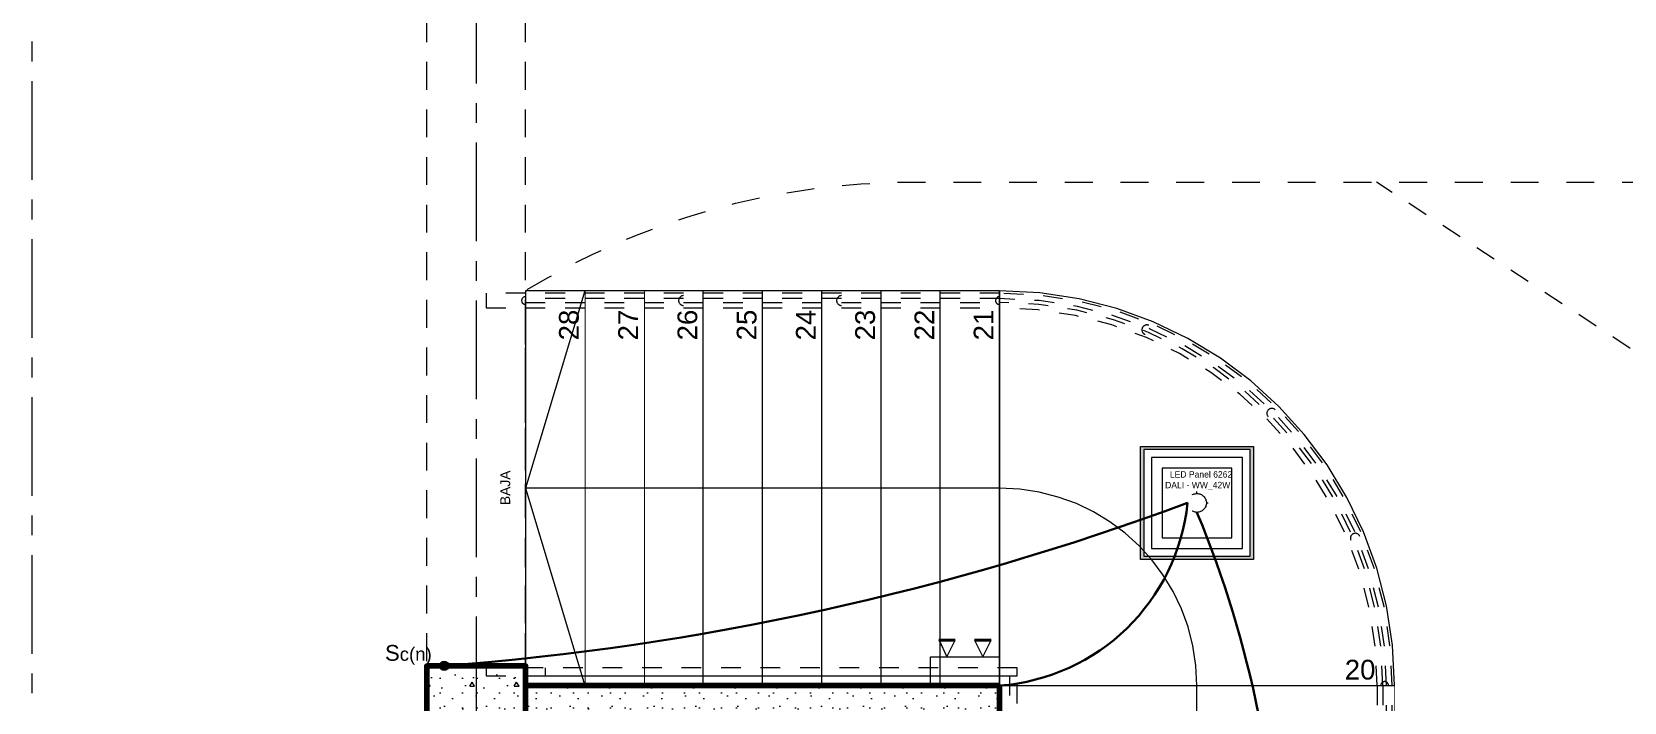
# Model space of a CAD drawing. Header units: inches. Extents: x -38 to 5698, y -33 to 92.
# Drawn here: x 21.07 to 29.13, y 24.67 to 28.06 of the extents above; entities that cross this region are included whole.
import ezdxf
from ezdxf.lldxf.tags import DXFTag

# ---------------------------------------------------------------- set-up
doc = ezdxf.new("R2010")
doc.units = ezdxf.units.IN
doc.header["$MEASUREMENT"] = 0
doc.set_wipeout_variables(frame=1)
for name, pattern in [('ACAD_ISO04W100', [30, 24, -3, 0, -3]), ('CONTINUA', [0]), ('DASHED', [0.75, 0.5, -0.25]), ('Hidden Line', [0.195611, 0.141111, -0.0545]), ('Oculto', [0.15875, 0.105833, -0.052917]), ('Punto & Raya', [0.65, 0.5, -0.075, 0, -0.075]), ('Raya Pequeña', [0.141111, 0.070556, -0.070556]), ('Rayas', [0.282222, 0.141111, -0.141111]), ('Wipeout_Contour', [1, 0, -1])]:
    doc.linetypes.add(name, pattern=pattern)
for name, color, linetype, lineweight in [('00 IE CKTO TOMAS', 111, 'Rayas', 18), ('00_IE_Luminarias', 6, 'Continuous', 30), ('ALUMBRADO_PVC', 6, 'PVC1', 30), ('Cable Alumbrado', 150, 'Continuous', 30), ('Luminaria', 9, 'Continuous', 9), ('Luminarias', 5, 'Continuous', 20), ('pulsador', 4, 'Continuous', 40), ('Simb_Alumbrado', 140, 'CONTINUA', 30)]:
    doc.layers.add(name, color=color, linetype=linetype, lineweight=lineweight)
for name, color, linetype in [('02 _ ARQ _ ALB _ Ejes Generales', 7, 'Continuous'), ('02 _ ARQ _ ZON _ Espacio.3D', 7, 'Continuous'), ('08 _ STR _ EXT _ 06 Columnas', 7, 'Continuous'), ('08 _ STR _ EXT _ 07 Losa Aligerada', 7, 'Continuous'), ('08 _ STR _ EXT _ 09 Vigas', 7, 'Continuous'), ('08 _ STR _ EXT _ 11 Escaleras', 7, 'Continuous'), ('08 _ STR _ EXT _ 12 Ascensor', 7, 'Continuous'), ('Dibujo 2D - General', 7, 'Continuous'), ('Interior - Escaleras & Barandillas', 7, 'Continuous'), ('Marcador - Secciones', 251, 'Continuous')]:
    doc.layers.add(name, color=color, linetype=linetype)
doc.styles.add('Annotative', font='arial.ttf')
doc.styles.add('Estilo_Generado_3', font='arial.ttf')
doc.styles.add('{18b73a54-fa43-428c-adcb-c1c7bbdf2c84}', font='Simplex.shx')
tags = doc.linetypes.add('PVC1', pattern='A,1,-0.19772,["PVC",{18b73a54-fa43-428c-adcb-c1c7bbdf2c84},S=0.13,R=0,X=0,Y=-0.061851],-0.507647', length=1.705367).pattern_tags.tags
tags[6] = DXFTag(74, 10)
pattern_1 = [(0, (0, 0), (0, 0.3897114), [0.024375, -0.200625]), (0, (0.1125, 0.19486), (0, 0.3897114), [0.024375, -0.200625]), (60, (0, 0), (-0.3375, 0.1948557), [0.024375, -0.200625]), (60, (0.225, 0), (-0.3375, 0.1948557), [0.024375, -0.200625]), (120, (0.02437, 0), (0.3375, 0.1948557), [0.024375, -0.200625]), (120, (0.24938, 0), (0.3375, 0.1948557), [0.024375, -0.200625]), (0, (0, 0.0375), (0, 0.075), [0, -0.075, 0, -0.1125]), (45, (0.0375, 0.0375), (-0.05303301, 0.05303301), [0, -0.05625, 0, -0.09375])]

# ---------------------------------------------------------------- blocks, each defined once
blk = doc.blocks.new('*U268')
at = {"layer": 'Luminarias', "linetype": 'DASHED', "lineweight": 0, "ltscale": 0.05}
blk.add_lwpolyline([(0, -0.005), (0, 0.005)], dxfattribs=at)
blk = doc.blocks.new('*U269')
at = {"color": 0, "linetype": 'ByBlock', "lineweight": -2, "transparency": 16777216}
for p, rotation in [((-0.055, 0), 90), ((0.055, 0), 270), ((0, -0.055), 180)]:
    blk.add_blockref('*U268', p, dxfattribs=dict(at, rotation=rotation))
blk.add_blockref('*U268', (0, 0.055), dxfattribs=at)
blk = doc.blocks.new('PANEL CUADRAD 60X60 AD')
at = {"layer": 'Luminarias'}
h = blk.add_hatch(dxfattribs=at)
h.set_pattern_fill('DOTS', color=6, scale=0.0015)
h.set_pattern_definition([(0, (-2127.458864, -786.8599919), (0.001190625, 0.00238125), [0, -0.00238125])])
h.paths.add_polyline_path([(-0.3, 0.3), (-0.3, -0.3), (0.3, -0.3), (0.3, 0.3)])
h.paths.add_polyline_path([(0.283, 0.283), (0.283, -0.283), (-0.283, -0.283), (-0.283, 0.283)], flags=16)
h.paths.add_polyline_path([(0.2415, 0.2415), (0.2415, -0.2415), (-0.2415, -0.2415), (-0.2415, 0.2415)], flags=0)
h.paths.add_polyline_path([(0.1851, 0.1851), (0.1851, -0.1851), (-0.1851, -0.1851), (-0.1851, 0.1851)], flags=0)
h.paths.add_polyline_path([(0.05, 0, -1), (-0.05, 0, -1)], flags=0)
h.paths.add_polyline_path([(-0.1815, 0.0591), (0.2115, 0.0591), (0.2115, 0.1859), (-0.1815, 0.1859)], flags=8)
at = {"layer": 'Luminarias', "color": 6, "lineweight": 0}
for points in [[(-0.3, 0.3), (0.3, 0.3), (0.3, -0.3), (-0.3, -0.3)], [(-0.283, -0.283), (0.283, -0.283), (0.283, 0.283), (-0.283, 0.283)], [(-0.2415, -0.2415), (0.2415, -0.2415), (0.2415, 0.2415), (-0.2415, 0.2415)], [(-0.1851, -0.1851), (0.1851, -0.1851), (0.1851, 0.1851), (-0.1851, 0.1851)]]:
    blk.add_lwpolyline(points, close=True, dxfattribs=at)
at = {"layer": 'Luminarias', "color": 6}
blk.add_lwpolyline([(-0.3, 0.3), (0.3, 0.3), (0.3, -0.3), (-0.3, -0.3)], close=True, dxfattribs=at)
at = {"layer": 'Luminarias', "color": 6, "linetype": 'DASHED', "lineweight": 0, "ltscale": 0.01}
blk.add_circle((0, 0), 0.05, dxfattribs=at)
at = {"color": 6}
blk.add_blockref('*U269', (0, 0), dxfattribs=at)
at = {"layer": 'Luminarias', "color": 6, "insert": (-0.1693, 0.1686), "char_height": 0.034, "width": 0.456812, "attachment_point": 1}
blk.add_mtext('  LED Panel 6262 DALI - WW_42W {\\Ftxt|c0;\\C4;\\P} ', dxfattribs=at)
blk = doc.blocks.new('ii3t')
at = {"layer": 'Simb_Alumbrado', "lineweight": 5}
h = blk.add_hatch(color=3, dxfattribs=at)
edge = h.paths.add_edge_path()
edge.add_arc((0, 0), 0.0164, 0, 360)
blk.add_circle((0, 0), 0.0164, dxfattribs=at)
blk = doc.blocks.new('luz de emergencia')
at = {"color": 5, "lineweight": 40}
for p, q in [((164.1493, 48.9365, -0.0001), (164.2333, 48.9365, -0.0001)), ((164.3313, 48.9365, -0.0001), (164.4153, 48.9365, -0.0001))]:
    blk.add_line(p, q, dxfattribs=at)
at = {"layer": '00_IE_Luminarias', "color": 5, "linetype": 'Continuous', "lineweight": 13}
for p, q in [((164.1913, 49.0205, -0.0001), (164.1493, 48.9365, -0.0001)), ((164.2333, 48.9365, -0.0001), (164.1913, 49.0205, -0.0001)), ((164.3733, 49.0205, -0.0001), (164.3313, 48.9365, -0.0001)), ((164.4153, 48.9365, -0.0001), (164.3733, 49.0205, -0.0001))]:
    blk.add_line(p, q, dxfattribs=at)
at = {"layer": '00_IE_Luminarias', "color": 5, "linetype": 'Continuous', "lineweight": 13, "elevation": -0.0001}
blk.add_lwpolyline([(164.4573, 49.0205), (164.1073, 49.0205), (164.1073, 49.1666), (164.4573, 49.1665)], close=True, dxfattribs=at)

msp = doc.modelspace()

# ---------------------------------------------------------------- linework, layer by layer
at = {"layer": '02 _ ARQ _ ALB _ Ejes Generales', "color": 251, "linetype": 'Punto & Raya', "lineweight": 13}
msp.add_line((23.32, 45.9), (23.32, 2.05), dxfattribs=at)
at = {"layer": '02 _ ARQ _ ZON _ Espacio.3D', "color": 254, "linetype": 'Continuous', "lineweight": 0, "flags": 128}
msp.add_lwpolyline([(23.57, 22.25), (23.07, 22.25), (23.07, 22.7), (23.57, 22.7), (23.57, 24.4), (23.07, 24.4), (23.07, 24.85), (23.57, 24.85), (23.57, 24.75), (25.97, 24.75), (25.97, 22.35), (23.57, 22.35)], close=True, dxfattribs=at)
at = {"layer": '08 _ STR _ EXT _ 07 Losa Aligerada', "color": 254, "linetype": 'Rayas', "lineweight": 18, "flags": 128}
msp.add_lwpolyline([(25.5251, 19.8, -0.137981), (23.57, 20.35), (23.57, 22.3499), (23.57, 24.7499), (23.57, 26.75, -0.137981), (25.5251, 27.3), (39.32, 27.3, -1), (39.32, 19.8)], format="xyb", close=True, dxfattribs=at)
at = {"layer": '08 _ STR _ EXT _ 09 Vigas', "color": 251, "linetype": 'Hidden Line', "lineweight": 13}
msp.add_line((23.07, 17.4), (23.07, 29.7), dxfattribs=at)
at = {"layer": '08 _ STR _ EXT _ 11 Escaleras', "color": 161, "linetype": 'ACAD_ISO04W100', "lineweight": 13}
for p, q in [((25.97, 24.75), (25.97, 22.35)), ((27.97, 22.35), (27.97, 24.75))]:
    msp.add_line(p, q, dxfattribs=at)
at = {"layer": 'Interior - Escaleras & Barandillas', "color": 161, "linetype": 'Raya Pequeña', "lineweight": 13}
for p, q in [((23.37, 26.7375), (23.37, 26.6625)), ((23.37, 24.84), (23.37, 24.8)), ((26.06, 24.8), (26.06, 24.84))]:
    msp.add_line(p, q, dxfattribs=at)
at = {"layer": 'Interior - Escaleras & Barandillas', "color": 161, "linetype": 'Raya Pequeña', "lineweight": 13, "flags": 128}
for points in [[(26.7258, 26.5747, 1), (26.7066, 26.5285, 1)], [(27.3665, 26.1465, 1), (27.3312, 26.1112, 1)], [(27.7946, 25.5058, 1), (27.7484, 25.4867, 1)]]:
    msp.add_lwpolyline(points, format="xyb", dxfattribs=at)
at = {"layer": 'Marcador - Secciones', "color": 251, "linetype": 'Punto & Raya', "lineweight": 13}
msp.add_line((21.07, 46.2111), (21.07, 0.8878), dxfattribs=at)

# ---------------------------------------------------------------- block references
at = {"layer": 'Cable Alumbrado', "lineweight": 0, "xscale": 1.404578189384958, "yscale": 1.404578189384958, "zscale": 1.404578189384958}
msp.add_blockref('ii3t', (23.158, 24.85), dxfattribs=at)
at = {"layer": 'Luminaria', "xscale": 0.9538673662839494, "yscale": 0.9538673662839494, "zscale": 0.9538673662839494}
msp.add_blockref('PANEL CUADRAD 60X60 AD', (26.97, 25.675), dxfattribs=at)

# ---------------------------------------------------------------- texts
at = {"layer": '00 IE CKTO TOMAS', "insert": (22.8582, 24.8553), "char_height": 0.08, "width": 0.768045, "attachment_point": 7, "style": 'Annotative'}
msp.add_mtext('S{\\H0.84375x;c(n)}', dxfattribs=at)
at = {"layer": '08 _ STR _ EXT _ 11 Escaleras', "color": 161, "lineweight": 13, "insert": (23.4675, 25.6643), "char_height": 0.05, "attachment_point": 4, "rotation": 90, "style": 'Estilo_Generado_3'}
msp.add_mtext('\\A1;{\\pql;\\fArial|b0|i0|c0|p34;BAJA}', dxfattribs=at)

# ---------------------------------------------------------------- next in the draw order: wipeouts: each hides what was drawn before it
at = {"color": 254, "linetype": 'Wipeout_Contour', "lineweight": 0, "ltscale": 146.023772}
msp.add_wipeout([(27.97, 24.75), (25.97, 24.75), (25.97, 24.45), (27.97, 24.45)], dxfattribs=at).dxf.layer = '08 _ STR _ EXT _ 11 Escaleras'

# ---------------------------------------------------------------- next in the draw order: linework, layer by layer
at = {"layer": '08 _ STR _ EXT _ 11 Escaleras', "color": 161, "linetype": 'ACAD_ISO04W100', "lineweight": 13}
for p, q in [((25.97, 26.75), (25.97, 24.75)), ((26.97, 22.35), (26.97, 24.75))]:
    msp.add_line(p, q, dxfattribs=at)
msp.add_arc((25.97, 24.75), 2, 0, 90, dxfattribs=at)
at = {"layer": 'ALUMBRADO_PVC', "linetype": 'PVC1', "ltscale": 0.4}
msp.add_arc((21.9805, 23.55), 5.4046, 337.39619, 22.60411, dxfattribs=at)
at = {"layer": 'Dibujo 2D - General', "color": 252, "linetype": 'Oculto', "lineweight": 13}
msp.add_line((39.32, 19.8), (27.8788, 27.3), dxfattribs=at)
at = {"layer": 'Interior - Escaleras & Barandillas', "color": 161, "linetype": 'Raya Pequeña', "lineweight": 13}
for p, q in [((26.06, 22.26), (26.06, 24.84)), ((27.8825, 24.75), (27.8825, 22.35)), ((27.9102, 24.75), (27.9102, 22.35)), ((27.9297, 22.35), (27.9297, 24.75)), ((27.9575, 22.35), (27.9575, 24.75))]:
    msp.add_line(p, q, dxfattribs=at)
at = {"layer": 'Interior - Escaleras & Barandillas', "color": 161, "linetype": 'Raya Pequeña', "lineweight": 13, "flags": 128}
msp.add_lwpolyline([(26.02, 24.8), (26.02, 22.26)], dxfattribs=at)
msp.add_lwpolyline([(27.94, 24.75, 1), (27.9, 24.75, 1)], format="xyb", dxfattribs=at)

# ---------------------------------------------------------------- next in the draw order: texts
at = {"layer": '08 _ STR _ EXT _ 11 Escaleras', "color": 7, "lineweight": 13, "insert": (27.7182, 24.8299), "char_height": 0.1, "attachment_point": 4, "style": 'Estilo_Generado_3'}
msp.add_mtext('\\A1;{\\pql;\\fArial|b0|i0|c0|p34;20}', dxfattribs=at)

# ---------------------------------------------------------------- next in the draw order: wipeouts: each hides what was drawn before it
at = {"color": 254, "linetype": 'Wipeout_Contour', "lineweight": 0, "ltscale": 145.872367}
msp.add_wipeout([(25.67, 26.75), (25.67, 24.75), (25.97, 24.75), (25.97, 26.75)], dxfattribs=at).dxf.layer = '08 _ STR _ EXT _ 11 Escaleras'

# ---------------------------------------------------------------- next in the draw order: hatches: boundary and pattern name
at = {"layer": '08 _ STR _ EXT _ 12 Ascensor', "linetype": 'Continuous', "lineweight": 9}
h = msp.add_hatch(dxfattribs=at)
h.set_pattern_fill('HORMIGÓN_EN_MASA_0002', style=0, pattern_type=2)
h.set_pattern_definition(pattern_1)
h.paths.add_polyline_path([(25.72, 24.5), (25.97, 24.75), (25.72, 24.75)])
h = msp.add_hatch(dxfattribs=at)
h.set_pattern_fill('HORMIGÓN_EN_MASA_0002', style=0, pattern_type=2)
h.set_pattern_definition(pattern_1)
h.paths.add_polyline_path([(25.72, 24.5), (25.97, 24.5), (25.97, 24.75)])

# ---------------------------------------------------------------- next in the draw order: linework, layer by layer
at = {"layer": '08 _ STR _ EXT _ 11 Escaleras', "color": 161, "linetype": 'ACAD_ISO04W100', "lineweight": 13}
for p, q in [((25.97, 26.75), (25.67, 26.75)), ((25.97, 24.75), (25.97, 26.75)), ((25.67, 24.75), (27.97, 24.75))]:
    msp.add_line(p, q, dxfattribs=at)
msp.add_arc((25.97, 24.75), 1, 0, 90, dxfattribs=at)
at = {"layer": '08 _ STR _ EXT _ 12 Ascensor', "color": 7, "linetype": 'Continuous', "lineweight": 80, "flags": 128}
msp.add_lwpolyline([(25.97, 22.35), (25.97, 24.75)], dxfattribs=at)
at = {"layer": 'ALUMBRADO_PVC', "linetype": 'PVC1', "ltscale": 0.4}
msp.add_arc((25.8935, 25.7814), 1.0342, 274.239, 354.09296, dxfattribs=at)
at = {"layer": 'Interior - Escaleras & Barandillas', "color": 161, "linetype": 'Raya Pequeña', "lineweight": 13, "flags": 128}
msp.add_lwpolyline([(25.97, 26.72, 1), (25.97, 26.68, 1)], format="xyb", dxfattribs=at)
at = {"layer": 'Interior - Escaleras & Barandillas', "color": 161, "linetype": 'Raya Pequeña', "lineweight": 13}
for radius in [1.9875, 1.9598, 1.9403, 1.9125]:
    msp.add_arc((25.97, 24.75), radius, 0, 90, dxfattribs=at)

# ---------------------------------------------------------------- next in the draw order: texts
at = {"layer": '08 _ STR _ EXT _ 11 Escaleras', "color": 7, "lineweight": 13, "insert": (25.8893, 26.4982), "char_height": 0.1, "attachment_point": 4, "rotation": 90, "style": 'Estilo_Generado_3'}
msp.add_mtext('\\A1;{\\pql;\\fArial|b0|i0|c0|p34;21}', dxfattribs=at)

# ---------------------------------------------------------------- next in the draw order: wipeouts: each hides what was drawn before it
at = {"color": 254, "linetype": 'Wipeout_Contour', "lineweight": 0, "ltscale": 145.02491}
msp.add_wipeout([(25.67, 26.75), (25.37, 26.75), (25.37, 24.75), (25.67, 24.75)], dxfattribs=at).dxf.layer = '08 _ STR _ EXT _ 11 Escaleras'

# ---------------------------------------------------------------- next in the draw order: linework, layer by layer
at = {"layer": '08 _ STR _ EXT _ 11 Escaleras', "color": 161, "linetype": 'ACAD_ISO04W100', "lineweight": 13}
msp.add_line((25.67, 24.75), (25.67, 26.75), dxfattribs=at)

# ---------------------------------------------------------------- next in the draw order: block references
at = {"layer": 'pulsador', "color": 4, "lineweight": 40, "rotation": 180}
msp.add_blockref('luz de emergencia', (190.0773, 73.9166, 0.0001), dxfattribs=at)

# ---------------------------------------------------------------- next in the draw order: texts
at = {"layer": '08 _ STR _ EXT _ 11 Escaleras', "color": 7, "lineweight": 13, "insert": (25.5893, 26.4982), "char_height": 0.1, "attachment_point": 4, "rotation": 90, "style": 'Estilo_Generado_3'}
msp.add_mtext('\\A1;{\\pql;\\fArial|b0|i0|c0|p34;22}', dxfattribs=at)

# ---------------------------------------------------------------- next in the draw order: wipeouts: each hides what was drawn before it
at = {"color": 254, "linetype": 'Wipeout_Contour', "lineweight": 0, "ltscale": 144.18246}
msp.add_wipeout([(25.07, 26.75), (25.07, 24.75), (25.37, 24.75), (25.37, 26.75)], dxfattribs=at).dxf.layer = '08 _ STR _ EXT _ 11 Escaleras'

# ---------------------------------------------------------------- next in the draw order: linework, layer by layer
at = {"layer": '08 _ STR _ EXT _ 11 Escaleras', "color": 161, "linetype": 'ACAD_ISO04W100', "lineweight": 13}
msp.add_line((25.37, 24.75), (25.37, 26.75), dxfattribs=at)
at = {"layer": 'Interior - Escaleras & Barandillas', "color": 161, "linetype": 'Raya Pequeña', "lineweight": 13, "flags": 128}
msp.add_lwpolyline([(25.17, 26.725, 1), (25.17, 26.675, 1)], format="xyb", dxfattribs=at)

# ---------------------------------------------------------------- next in the draw order: texts
at = {"layer": '08 _ STR _ EXT _ 11 Escaleras', "color": 7, "lineweight": 13, "insert": (25.2901, 26.4982), "char_height": 0.1, "attachment_point": 4, "rotation": 90, "style": 'Estilo_Generado_3'}
msp.add_mtext('\\A1;{\\pql;\\fArial|b0|i0|c0|p34;23}', dxfattribs=at)

# ---------------------------------------------------------------- next in the draw order: wipeouts: each hides what was drawn before it
at = {"color": 254, "linetype": 'Wipeout_Contour', "lineweight": 0, "ltscale": 143.345106}
msp.add_wipeout([(24.77, 26.75), (24.77, 24.75), (25.07, 24.75), (25.07, 26.75)], dxfattribs=at).dxf.layer = '08 _ STR _ EXT _ 11 Escaleras'

# ---------------------------------------------------------------- next in the draw order: linework, layer by layer
at = {"layer": '08 _ STR _ EXT _ 11 Escaleras', "color": 161, "linetype": 'ACAD_ISO04W100', "lineweight": 13}
msp.add_line((25.07, 24.75), (25.07, 26.75), dxfattribs=at)

# ---------------------------------------------------------------- next in the draw order: texts
at = {"layer": '08 _ STR _ EXT _ 11 Escaleras', "color": 7, "lineweight": 13, "insert": (24.9893, 26.4982), "char_height": 0.1, "attachment_point": 4, "rotation": 90, "style": 'Estilo_Generado_3'}
msp.add_mtext('\\A1;{\\pql;\\fArial|b0|i0|c0|p34;24}', dxfattribs=at)

# ---------------------------------------------------------------- next in the draw order: wipeouts: each hides what was drawn before it
at = {"color": 254, "linetype": 'Wipeout_Contour', "lineweight": 0, "ltscale": 142.512937}
msp.add_wipeout([(24.47, 26.75), (24.47, 24.75), (24.77, 24.75), (24.77, 26.75)], dxfattribs=at).dxf.layer = '08 _ STR _ EXT _ 11 Escaleras'

# ---------------------------------------------------------------- next in the draw order: linework, layer by layer
at = {"layer": '08 _ STR _ EXT _ 11 Escaleras', "color": 161, "linetype": 'ACAD_ISO04W100', "lineweight": 13}
msp.add_line((24.77, 24.75), (24.77, 26.75), dxfattribs=at)

# ---------------------------------------------------------------- next in the draw order: texts
at = {"layer": '08 _ STR _ EXT _ 11 Escaleras', "color": 7, "lineweight": 13, "insert": (24.6901, 26.4982), "char_height": 0.1, "attachment_point": 4, "rotation": 90, "style": 'Estilo_Generado_3'}
msp.add_mtext('\\A1;{\\pql;\\fArial|b0|i0|c0|p34;25}', dxfattribs=at)

# ---------------------------------------------------------------- next in the draw order: wipeouts: each hides what was drawn before it
at = {"color": 254, "linetype": 'Wipeout_Contour', "lineweight": 0, "ltscale": 141.686045}
msp.add_wipeout([(24.17, 26.75), (24.17, 24.75), (24.47, 24.75), (24.47, 26.75)], dxfattribs=at).dxf.layer = '08 _ STR _ EXT _ 11 Escaleras'

# ---------------------------------------------------------------- next in the draw order: linework, layer by layer
at = {"layer": '08 _ STR _ EXT _ 11 Escaleras', "color": 161, "linetype": 'ACAD_ISO04W100', "lineweight": 13}
for p, q in [((24.17, 26.75), (24.17, 24.75)), ((24.47, 24.75), (24.47, 26.75))]:
    msp.add_line(p, q, dxfattribs=at)
at = {"layer": 'Interior - Escaleras & Barandillas', "color": 161, "linetype": 'Raya Pequeña', "lineweight": 13, "flags": 128}
msp.add_lwpolyline([(24.37, 26.725, 1), (24.37, 26.675, 1)], format="xyb", dxfattribs=at)

# ---------------------------------------------------------------- next in the draw order: texts
at = {"layer": '08 _ STR _ EXT _ 11 Escaleras', "color": 7, "lineweight": 13, "insert": (24.3901, 26.4982), "char_height": 0.1, "attachment_point": 4, "rotation": 90, "style": 'Estilo_Generado_3'}
msp.add_mtext('\\A1;{\\pql;\\fArial|b0|i0|c0|p34;26}', dxfattribs=at)

# ---------------------------------------------------------------- next in the draw order: wipeouts: each hides what was drawn before it
at = {"color": 254, "linetype": 'Wipeout_Contour', "lineweight": 0, "ltscale": 140.864524}
msp.add_wipeout([(23.87, 26.75), (23.87, 24.75), (24.17, 24.75), (24.17, 26.75)], dxfattribs=at).dxf.layer = '08 _ STR _ EXT _ 11 Escaleras'

# ---------------------------------------------------------------- next in the draw order: linework, layer by layer
at = {"layer": '08 _ STR _ EXT _ 11 Escaleras', "color": 161, "linetype": 'ACAD_ISO04W100', "lineweight": 13}
msp.add_line((23.87, 26.75), (23.87, 24.75), dxfattribs=at)

# ---------------------------------------------------------------- next in the draw order: texts
at = {"layer": '08 _ STR _ EXT _ 11 Escaleras', "color": 7, "lineweight": 13, "insert": (24.0893, 26.4982), "char_height": 0.1, "attachment_point": 4, "rotation": 90, "style": 'Estilo_Generado_3'}
msp.add_mtext('\\A1;{\\pql;\\fArial|b0|i0|c0|p34;27}', dxfattribs=at)

# ---------------------------------------------------------------- next in the draw order: wipeouts: each hides what was drawn before it
at = {"color": 254, "linetype": 'Wipeout_Contour', "lineweight": 0, "ltscale": 140.048468}
msp.add_wipeout([(23.57, 26.75), (23.57, 24.75), (23.87, 24.75), (23.87, 26.75)], dxfattribs=at).dxf.layer = '08 _ STR _ EXT _ 11 Escaleras'

# ---------------------------------------------------------------- next in the draw order: hatches: boundary and pattern name
at = {"layer": '08 _ STR _ EXT _ 06 Columnas', "linetype": 'Continuous', "lineweight": 9}
h = msp.add_hatch(dxfattribs=at)
h.set_pattern_fill('HORMIGÓN_EN_MASA_0002', style=0, pattern_type=2)
h.set_pattern_definition(pattern_1)
h.paths.add_polyline_path([(23.07, 24.4), (23.57, 24.4), (23.57, 24.85), (23.07, 24.85)])
at = {"layer": '08 _ STR _ EXT _ 12 Ascensor', "linetype": 'Continuous', "lineweight": 9}
h = msp.add_hatch(dxfattribs=at)
h.set_pattern_fill('HORMIGÓN_EN_MASA_0002', style=0, pattern_type=2)
h.set_pattern_definition(pattern_1)
h.paths.add_polyline_path([(25.72, 24.75), (23.57, 24.75), (23.57, 24.5), (25.72, 24.5)])

# ---------------------------------------------------------------- next in the draw order: linework, layer by layer
at = {"layer": '08 _ STR _ EXT _ 06 Columnas', "color": 7, "linetype": 'Continuous', "lineweight": 80, "flags": 128}
msp.add_lwpolyline([(23.07, 24.4), (23.57, 24.4), (23.57, 24.85), (23.07, 24.85)], close=True, dxfattribs=at)
at = {"layer": '08 _ STR _ EXT _ 09 Vigas', "color": 251, "linetype": 'Hidden Line', "lineweight": 13}
msp.add_line((23.57, 17.4), (23.57, 29.7), dxfattribs=at)
at = {"layer": '08 _ STR _ EXT _ 11 Escaleras', "color": 161, "linetype": 'ACAD_ISO04W100', "lineweight": 13}
for p, q in [((25.67, 26.75), (23.57, 26.75)), ((23.57, 26.75), (23.57, 24.75)), ((23.87, 26.75), (23.57, 25.75)), ((25.97, 25.75), (23.57, 25.75)), ((23.57, 25.75), (23.87, 24.75)), ((23.57, 24.75), (25.67, 24.75))]:
    msp.add_line(p, q, dxfattribs=at)
at = {"layer": '08 _ STR _ EXT _ 12 Ascensor', "color": 7, "linetype": 'Continuous', "lineweight": 80}
msp.add_line((25.97, 24.75), (23.57, 24.75), dxfattribs=at)
at = {"layer": '08 _ STR _ EXT _ 12 Ascensor', "color": 7, "linetype": 'Continuous', "lineweight": 80, "flags": 128}
msp.add_lwpolyline([(23.57, 24.75), (23.57, 24.5)], dxfattribs=at)
at = {"layer": 'ALUMBRADO_PVC', "linetype": 'PVC1', "ltscale": 0.4}
msp.add_arc((22.1078, 38.6427), 13.8326, 274.35404, 290.36828, dxfattribs=at)
at = {"layer": 'Interior - Escaleras & Barandillas', "color": 161, "linetype": 'Raya Pequeña', "lineweight": 13}
for p, q in [((25.97, 26.7375), (23.37, 26.7375)), ((25.97, 26.7098), (23.57, 26.7098)), ((23.57, 26.7098), (23.57, 26.6903)), ((23.57, 26.6903), (25.97, 26.6903)), ((23.37, 26.6625), (25.97, 26.6625)), ((26.06, 24.84), (23.37, 24.84)), ((26.06, 24.84), (23.67, 24.84)), ((23.67, 24.84), (23.67, 24.8)), ((23.37, 24.8), (26.06, 24.8)), ((23.67, 24.8), (26.06, 24.8))]:
    msp.add_line(p, q, dxfattribs=at)
at = {"layer": 'Interior - Escaleras & Barandillas', "color": 161, "linetype": 'Raya Pequeña', "lineweight": 13, "flags": 128}
msp.add_lwpolyline([(23.57, 26.72, 1), (23.57, 26.68, 1)], format="xyb", dxfattribs=at)

# ---------------------------------------------------------------- next in the draw order: texts
at = {"layer": '08 _ STR _ EXT _ 11 Escaleras', "color": 7, "lineweight": 13, "insert": (23.7901, 26.4982), "char_height": 0.1, "attachment_point": 4, "rotation": 90, "style": 'Estilo_Generado_3'}
msp.add_mtext('\\A1;{\\pql;\\fArial|b0|i0|c0|p34;28}', dxfattribs=at)

doc.saveas('drawing.dxf')
